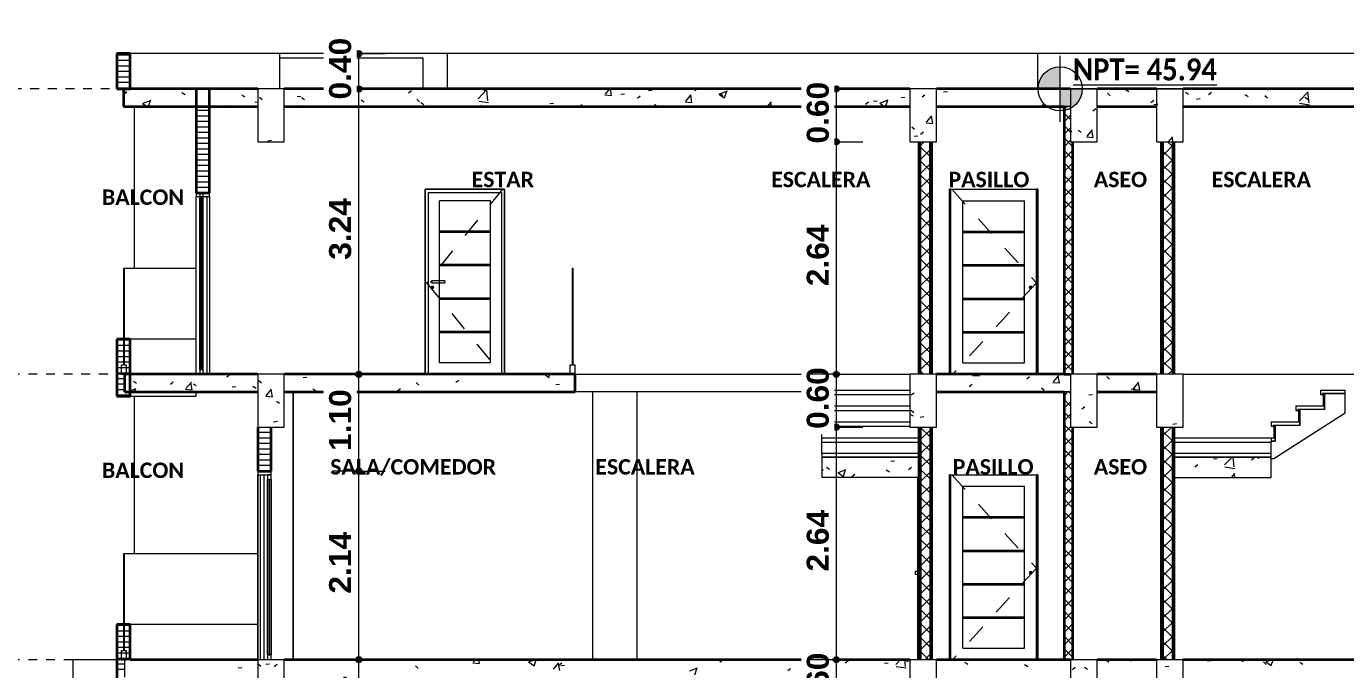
# Model space of a CAD drawing. Header units: metres. Extents: x -144 to 1000, y -717 to 29.
# Drawn here: x 273.86 to 288.83, y -617.02 to -609.72 of the extents above; entities that cross this region are included whole.
import ezdxf

# ---------------------------------------------------------------- set-up
doc = ezdxf.new("R2010")
doc.units = ezdxf.units.M
doc.linetypes.add('Punto 1 mm', pattern=[0.075, 0, -0.075])
doc.linetypes.add('Trazo', pattern=[0.45, 0.225, -0.225])
doc.layers.get('0').update_dxf_attribs({"color": 1})
for name, color, linetype, lineweight in [('A-ANNO-DIMS', 1, 'Continuous', 9), ('A-DETL-GENF', 1, 'Continuous', 9), ('A-DETL-THIN', 1, 'Continuous', 9), ('A-DOOR', 1, 'Continuous', 9), ('A-DOOR-FRAM', 1, 'Continuous', 9), ('A-DOOR-GLAZ', 1, 'Continuous', 9), ('A-DOOR-HDLN', 1, 'Trazo', 20), ('A-FLOR', 2, 'Continuous', 9), ('A-FLOR-HRAL', 1, 'Continuous', 9), ('A-FLOR-LEVL', 51, 'Continuous', 9), ('A-FLOR-MCUT', 7, 'Continuous', 9), ('A-FLOR-PATT', 8, 'Continuous', 50), ('A-WALL', 4, 'Continuous', 9), ('G-ANNO-DIMS', 1, 'Continuous', 9), ('G-ANNO-TEXT', 2, 'Continuous', 9), ('S-COLS', 7, 'Continuous', 9), ('S-STRS', 1, 'Continuous', 9)]:
    doc.layers.add(name, color=color, linetype=linetype, lineweight=lineweight)
doc.layers.add('A-WALL-PATT', color=7, linetype='Continuous', lineweight=35, true_color=0x9c9c9c)
doc.styles.add('Arial Black_B', font='ariblk.ttf', dxfattribs={"width": 0.9, "height": 0.1875})
doc.styles.add('Calibri_B', font='calibrib.ttf', dxfattribs={"height": 0.165})
doc.styles.add('Calibri_B_1', font='calibrib.ttf', dxfattribs={"height": 0.135})
pattern_1 = [(45, (282.0061, -648.2254), (-0.561266, 0.561266), []), (45, (282.2045, -648.2254), (0, 1.122532), []), (45, (281.8077, -648.2254), (0, 1.122532), [])]
pattern_2 = [(50, (282.0061, -648.2254), (0.91092, -0.079692), [0.09525, -1.048]), (355, (282.0061, -648.2254), (-0.176212, 0.955283), [0.0762, -0.8382]), (100.451, (282.082, -648.2324), (0.734713, 0.875579), [0.08095, -0.89045]), (46.184, (282.0061, -647.9714), (1.355723, -0.210524), [0.14288, -1.572]), (96.636, (282.119, -647.9894), (1.18695, 1.237456), [0.12143, -1.336]), (351.184, (282.0061, -647.9714), (1.18696, 1.236695), [0.1143, -1.257]), (21, (282.1331, -648.0344), (0.758073, -0.511323), [0.09525, -1.048]), (326, (282.1331, -648.0344), (0.309012, 0.92094), [0.0762, -0.8382]), (71.451, (282.1963, -648.0774), (1.067084, 0.409602), [0.08095, -0.89045]), (37.5, (282.0061, -648.22538), (0.0154416, 0.4227754), [0.04191, -0.78613, 0.04191, -0.80899, -0.84137]), (37.5, (282.0061, -648.22538), (0.0154416, 0.4227754), [-1.679, 0.04191, -0.79946]), (7.5, (282.0061, -648.2254), (0.334097, 0.500904), [0.04191, -0.44323, 0.04191, -0.76708, -0.32068]), (7.5, (282.0061, -648.2254), (0.334097, 0.500904), [-1.294, 0.04191, -0.27877]), (327.5, (281.7229, -648.22538), (0.677955, -0.0286403), [0.04191, -0.27559, 0.04191, -0.94869, -1.314]), (327.5, (281.7229, -648.22538), (0.677955, -0.0286403), [-1.308, 0.04191, -1.273]), (317.5, (281.5959, -648.2254), (0.740648, 0.127137), [0.04191, -0.37084, 0.04191, -0.61595, -0.93345]), (317.5, (281.5959, -648.2254), (0.740648, 0.127137), [-1.071, 0.04191, -0.89154])]

# ---------------------------------------------------------------- blocks, each defined once
blk = doc.blocks.new('ololo')
at = {"layer": 'A-ANNO-DIMS', "lineweight": 25}
h = blk.add_hatch(color=256, dxfattribs=at)
edge = h.paths.add_edge_path()
edge.add_arc((277.629, -610.025), 0.0312, 0, 360)
h = blk.add_hatch(color=256, dxfattribs=at)
edge = h.paths.add_edge_path()
edge.add_arc((277.629, -610.425), 0.0312, 0, 360)
h = blk.add_hatch(color=256, dxfattribs=at)
edge = h.paths.add_edge_path()
edge.add_arc((277.629, -610.425), 0.0312, 0, 360)
at = {"layer": 'A-ANNO-DIMS', "lineweight": 25, "true_color": 0x008000}
h = blk.add_hatch(color=96, dxfattribs=at)
edge = h.paths.add_edge_path()
edge.add_arc((283.049, -610.425), 0.0312, 0, 360)
h = blk.add_hatch(color=96, dxfattribs=at)
edge = h.paths.add_edge_path()
edge.add_arc((283.049, -611.025), 0.0312, 0, 360)
h = blk.add_hatch(color=96, dxfattribs=at)
edge = h.paths.add_edge_path()
edge.add_arc((283.049, -611.025), 0.0312, 0, 360)
at = {"layer": 'A-ANNO-DIMS', "lineweight": 25}
h = blk.add_hatch(color=256, dxfattribs=at)
edge = h.paths.add_edge_path()
edge.add_arc((277.629, -613.665), 0.0312, 0, 360)
at = {"layer": 'A-ANNO-DIMS', "lineweight": 25, "true_color": 0x008000}
h = blk.add_hatch(color=96, dxfattribs=at)
edge = h.paths.add_edge_path()
edge.add_arc((283.049, -613.665), 0.0312, 0, 360)
h = blk.add_hatch(color=96, dxfattribs=at)
edge = h.paths.add_edge_path()
edge.add_arc((283.049, -614.265), 0.0312, 0, 360)
h = blk.add_hatch(color=96, dxfattribs=at)
edge = h.paths.add_edge_path()
edge.add_arc((283.049, -614.265), 0.0312, 0, 360)
at = {"layer": 'A-ANNO-DIMS', "lineweight": 25}
h = blk.add_hatch(color=256, dxfattribs=at)
edge = h.paths.add_edge_path()
edge.add_arc((277.629, -614.765), 0.0312, 0, 360)
h = blk.add_hatch(color=256, dxfattribs=at)
edge = h.paths.add_edge_path()
edge.add_arc((277.629, -614.765), 0.0312, 0, 360)
h = blk.add_hatch(color=256, dxfattribs=at)
edge = h.paths.add_edge_path()
edge.add_arc((277.629, -616.905), 0.0312, 0, 360)
at = {"layer": 'A-ANNO-DIMS', "lineweight": 25, "true_color": 0x008000}
h = blk.add_hatch(color=96, dxfattribs=at)
edge = h.paths.add_edge_path()
edge.add_arc((283.049, -616.905), 0.0312, 0, 360)
at = {"layer": 'A-FLOR-HRAL', "true_color": 0x808080}
h = blk.add_hatch(dxfattribs=at)
h.set_pattern_fill('FP_107', color=8, style=0, pattern_type=2)
h.set_pattern_definition(pattern_1)
h.paths.add_polyline_path([(274.961, -613.265), (274.97, -613.265), (274.97, -612.465), (274.958, -612.465), (274.958, -613.265)])
h = blk.add_hatch(dxfattribs=at)
h.set_pattern_fill('FP_107', color=8, style=0, pattern_type=2)
h.set_pattern_definition(pattern_1)
h.paths.add_polyline_path([(280.025, -613.665), (280.085, -613.665), (280.085, -613.563), (280.061, -613.563), (280.061, -612.465), (280.049, -612.465), (280.049, -613.563), (280.025, -613.563)])
h = blk.add_hatch(dxfattribs=at)
h.set_pattern_fill('FP_107', color=8, style=0, pattern_type=2)
h.set_pattern_definition(pattern_1)
h.paths.add_polyline_path([(274.97, -616.505), (274.97, -615.705), (274.958, -615.705), (274.958, -616.505), (274.961, -616.505)])
at = {"layer": 'A-WALL-PATT', "true_color": 0x747474}
for points in [[(284.009, -613.665), (284.009, -611.025), (283.984, -611.025), (283.984, -613.665)], [(286.859, -613.665), (286.884, -613.665), (286.884, -611.025), (286.859, -611.025), (286.859, -613.616)], [(284.109, -616.905), (284.134, -616.905), (284.134, -614.265), (284.109, -614.265), (284.109, -616.887)], [(286.884, -616.905), (286.884, -614.265), (286.859, -614.265), (286.859, -616.905)]]:
    blk.add_hatch(color=8, dxfattribs=at).paths.add_polyline_path(points)
at = {"layer": 'A-WALL-PATT', "lineweight": 5, "true_color": 0x747474}
for points in [[(284.134, -613.665), (284.134, -611.025), (284.109, -611.025), (284.109, -613.665)], [(286.759, -613.665), (286.759, -611.025), (286.734, -611.025), (286.734, -613.665)], [(283.984, -616.905), (284.009, -616.905), (284.009, -614.265), (283.984, -614.265), (283.984, -616.721)], [(286.734, -616.905), (286.759, -616.905), (286.759, -614.265), (286.734, -614.265), (286.734, -616.702)]]:
    blk.add_hatch(color=8, dxfattribs=at).paths.add_polyline_path(points)
at = {"layer": 'G-ANNO-DIMS'}
h = blk.add_hatch(color=256, dxfattribs=at)
edge = h.paths.add_edge_path()
edge.add_line((285.589, -610.425), (285.339, -610.425))
edge.add_arc((285.589, -610.425), 0.25, 90, 180, ccw=False)
edge.add_line((285.589, -610.175), (285.589, -610.425))
h = blk.add_hatch(color=256, dxfattribs=at)
edge = h.paths.add_edge_path()
edge.add_line((285.589, -610.425), (285.839, -610.425))
edge.add_arc((285.589, -610.425), 0.25, 270, 360, ccw=False)
edge.add_line((285.589, -610.675), (285.589, -610.425))
at = {"layer": 'S-STRS', "true_color": 0x828282}
h = blk.add_hatch(dxfattribs=at)
h.set_pattern_fill('FP_103', color=8, style=0, pattern_type=2)
h.set_pattern_definition(pattern_2)
h.paths.add_polyline_path([(283.767, -614.833), (283.984, -614.833), (283.984, -614.605), (282.884, -614.605), (282.884, -614.833), (283.613, -614.833)])
h = blk.add_hatch(dxfattribs=at)
h.set_pattern_fill('FP_103', color=8, style=0, pattern_type=2)
h.set_pattern_definition(pattern_2)
h.paths.add_polyline_path([(287.084, -614.835), (287.984, -614.835), (287.984, -614.605), (286.884, -614.605), (286.884, -614.835), (287.084, -614.835)])
at = {"layer": 'A-ANNO-DIMS'}
for p, q in [((277.629, -610.025), (277.329, -610.025)), ((277.629, -610.425), (277.629, -610.025)), ((277.629, -610.025), (277.929, -610.025)), ((277.629, -610.425), (277.329, -610.425)), ((277.629, -610.425), (277.329, -610.425)), ((277.629, -610.425), (277.929, -610.425)), ((277.629, -610.425), (277.929, -610.425)), ((277.629, -613.665), (277.329, -613.665)), ((277.629, -614.765), (277.629, -613.665)), ((277.629, -613.665), (277.929, -613.665)), ((277.629, -614.765), (277.329, -614.765)), ((277.629, -614.765), (277.329, -614.765)), ((277.629, -614.765), (277.929, -614.765)), ((277.629, -614.765), (277.929, -614.765)), ((277.629, -616.905), (277.329, -616.905)), ((277.629, -618.045), (277.629, -616.905)), ((277.629, -616.905), (277.929, -616.905))]:
    blk.add_line(p, q, dxfattribs=at)
at = {"layer": 'A-ANNO-DIMS', "color": 96, "true_color": 0x008000}
for p, q in [((283.049, -610.425), (282.749, -610.425)), ((283.049, -611.025), (283.049, -610.425)), ((283.049, -610.425), (283.349, -610.425)), ((283.049, -611.025), (282.749, -611.025)), ((283.049, -611.025), (282.749, -611.025)), ((283.049, -611.025), (283.349, -611.025)), ((283.049, -611.025), (283.349, -611.025)), ((283.049, -613.665), (282.749, -613.665)), ((283.049, -614.265), (283.049, -613.665)), ((283.049, -613.665), (283.349, -613.665)), ((283.049, -614.265), (282.749, -614.265)), ((283.049, -614.265), (282.749, -614.265)), ((283.049, -614.265), (283.349, -614.265)), ((283.049, -614.265), (283.349, -614.265)), ((283.049, -616.905), (282.749, -616.905)), ((283.049, -617.505), (283.049, -616.905)), ((283.049, -616.905), (283.349, -616.905))]:
    blk.add_line(p, q, dxfattribs=at)
at = {"layer": 'A-ANNO-DIMS', "lineweight": 25}
for centre in [(277.629, -610.025), (277.629, -610.425), (277.629, -610.425), (277.629, -613.665), (277.629, -614.765), (277.629, -614.765), (277.629, -616.905)]:
    blk.add_circle(centre, 0.0312, dxfattribs=at)
at = {"layer": 'A-ANNO-DIMS', "color": 96, "lineweight": 25, "true_color": 0x008000}
for centre in [(283.049, -610.425), (283.049, -611.025), (283.049, -611.025), (283.049, -613.665), (283.049, -614.265), (283.049, -614.265), (283.049, -616.905)]:
    blk.add_circle(centre, 0.0312, dxfattribs=at)
at = {"layer": 'A-DETL-GENF'}
for p, q in [((276.484, -610.571), (276.491, -610.57)), ((276.501, -610.519), (276.532, -610.547)), ((284.022, -610.517), (284.055, -610.492)), ((285.96, -610.674), (285.993, -610.648)), ((286.684, -610.599), (286.696, -610.598)), ((283.904, -610.855), (283.935, -610.884)), ((284.067, -610.811), (284.143, -610.818)), ((284.073, -610.803), (284.134, -610.73)), ((284.143, -610.818), (284.128, -610.738)), ((276.596, -611.013), (276.638, -611.008)), ((283.933, -610.961), (283.975, -610.956)), ((284.006, -610.94), (284.04, -610.914)), ((285.708, -610.896), (285.721, -610.908)), ((285.792, -610.894), (285.827, -610.917)), ((285.889, -610.97), (285.965, -610.977)), ((285.895, -610.963), (285.956, -610.89)), ((285.965, -610.977), (285.95, -610.898)), ((286.82, -611.025), (286.867, -610.97)), ((286.87, -611.025), (286.861, -610.978)), ((276.494, -613.735), (276.525, -613.763)), ((276.579, -613.908), (276.64, -613.835)), ((276.649, -613.922), (276.635, -613.842)), ((276.573, -613.915), (276.649, -613.922)), ((276.695, -613.971), (276.731, -613.994)), ((276.776, -614.022), (276.784, -614.016)), ((283.898, -613.899), (283.932, -613.874)), ((285.916, -613.899), (285.958, -613.893)), ((283.885, -614.116), (283.92, -614.138)), ((283.897, -614.072), (283.927, -614.1)), ((283.999, -614.151), (284.041, -614.146)), ((285.708, -614.12), (285.713, -614.125)), ((285.836, -614.056), (285.869, -614.031)), ((276.663, -614.203), (276.705, -614.197)), ((285.919, -614.201), (285.954, -614.224)), ((286.867, -614.23), (286.908, -614.225)), ((276.486, -616.951), (276.517, -616.98)), ((276.575, -616.956), (276.617, -616.951)), ((276.668, -616.982), (276.701, -616.956)), ((285.728, -617.016), (285.761, -616.99)), ((285.864, -616.989), (285.899, -617.012)), ((286.78, -616.983), (286.821, -616.978))]:
    blk.add_line(p, q, dxfattribs=at)
at = {"layer": 'A-DETL-THIN'}
for p, q in [((276.784, -610.425), (276.484, -610.425)), ((276.484, -610.425), (276.484, -611.025)), ((276.784, -611.025), (276.784, -610.425)), ((284.184, -610.425), (283.884, -610.425)), ((283.884, -610.425), (283.884, -611.025)), ((284.184, -611.025), (284.184, -610.425)), ((286.01, -610.425), (285.708, -610.425)), ((285.708, -610.425), (285.708, -611.025)), ((286.01, -611.025), (286.01, -610.425)), ((286.984, -610.425), (286.684, -610.425)), ((286.684, -610.425), (286.684, -611.025)), ((286.984, -611.025), (286.984, -610.425)), ((276.484, -611.025), (276.784, -611.025)), ((283.884, -611.025), (284.184, -611.025)), ((285.708, -611.025), (286.01, -611.025)), ((286.684, -611.025), (286.984, -611.025)), ((276.784, -613.665), (276.484, -613.665)), ((276.484, -613.665), (276.484, -614.265)), ((276.784, -614.265), (276.784, -613.665)), ((284.184, -613.665), (283.884, -613.665)), ((283.884, -613.665), (283.884, -614.265)), ((284.184, -614.265), (284.184, -613.665)), ((286.01, -613.665), (285.708, -613.665)), ((285.708, -613.665), (285.708, -614.265)), ((286.01, -614.265), (286.01, -613.665)), ((286.984, -613.665), (286.684, -613.665)), ((286.684, -613.665), (286.684, -614.265)), ((286.984, -614.265), (286.984, -613.665)), ((276.484, -614.265), (276.784, -614.265)), ((283.884, -614.265), (284.184, -614.265)), ((285.708, -614.265), (286.01, -614.265)), ((286.684, -614.265), (286.984, -614.265)), ((276.784, -616.905), (276.484, -616.905)), ((276.484, -616.905), (276.484, -617.505)), ((276.784, -617.505), (276.784, -616.905)), ((284.184, -616.905), (283.884, -616.905)), ((283.884, -616.905), (283.884, -617.505)), ((284.184, -617.505), (284.184, -616.905)), ((285.708, -616.905), (285.708, -617.505)), ((286.01, -616.905), (285.708, -616.905)), ((285.708, -616.905), (285.708, -617.505)), ((286.01, -617.505), (286.01, -616.905)), ((286.984, -616.905), (286.684, -616.905)), ((286.684, -616.905), (286.684, -617.505)), ((286.984, -617.505), (286.984, -616.905))]:
    blk.add_line(p, q, dxfattribs=at)
at = {"layer": 'A-DOOR'}
for p, q in [((284.349, -611.565), (285.319, -611.565)), ((284.349, -613.665), (284.349, -611.565)), ((285.319, -613.665), (285.319, -611.565)), ((279.124, -611.695), (278.544, -611.695)), ((278.544, -613.535), (278.544, -611.695)), ((279.124, -613.535), (279.124, -611.695)), ((284.484, -611.695), (285.184, -611.695)), ((284.484, -613.535), (284.484, -611.695)), ((285.184, -613.535), (285.184, -611.695)), ((279.124, -612.04), (278.544, -612.04)), ((279.124, -612.055), (278.544, -612.055)), ((284.484, -612.04), (285.184, -612.04)), ((284.484, -612.055), (285.184, -612.055)), ((279.124, -612.42), (278.544, -612.42)), ((279.124, -612.435), (278.544, -612.435)), ((284.484, -612.42), (285.184, -612.42)), ((284.484, -612.435), (285.184, -612.435)), ((278.462, -612.605), (278.466, -612.605)), ((278.466, -612.625), (278.462, -612.625)), ((278.604, -612.605), (278.464, -612.605)), ((278.464, -612.625), (278.604, -612.625)), ((279.124, -612.8), (278.544, -612.8)), ((279.124, -612.815), (278.544, -612.815)), ((284.484, -612.8), (285.184, -612.8)), ((284.484, -612.815), (285.184, -612.815)), ((279.124, -613.18), (278.544, -613.18)), ((279.124, -613.195), (278.544, -613.195)), ((284.484, -613.18), (285.184, -613.18)), ((284.484, -613.195), (285.184, -613.195)), ((279.124, -613.535), (278.544, -613.535)), ((284.484, -613.535), (285.184, -613.535)), ((283.974, -616.905), (283.974, -614.833)), ((284.349, -614.805), (285.319, -614.805)), ((284.349, -616.905), (284.349, -614.805)), ((285.319, -616.905), (285.319, -614.805)), ((284.484, -614.935), (285.184, -614.935)), ((284.484, -616.775), (284.484, -614.935)), ((285.184, -616.775), (285.184, -614.935)), ((284.484, -615.28), (285.184, -615.28)), ((284.484, -615.295), (285.184, -615.295)), ((284.484, -615.66), (285.184, -615.66)), ((284.484, -615.675), (285.184, -615.675)), ((283.974, -615.903), (283.943, -615.903)), ((283.943, -615.903), (283.943, -615.933)), ((283.943, -615.933), (283.974, -615.933)), ((284.484, -616.04), (285.184, -616.04)), ((284.484, -616.055), (285.184, -616.055)), ((284.484, -616.42), (285.184, -616.42)), ((284.484, -616.435), (285.184, -616.435)), ((284.484, -616.775), (285.184, -616.775))]:
    blk.add_line(p, q, dxfattribs=at)
at = {"layer": 'A-DOOR', "flags": 128}
for points in [[(278.604, -612.605), (278.604, -612.606), (278.604, -612.606), (278.604, -612.607), (278.604, -612.609), (278.604, -612.61), (278.604, -612.612), (278.604, -612.614), (278.604, -612.615)], [(278.604, -612.615), (278.604, -612.617), (278.604, -612.619), (278.604, -612.621), (278.604, -612.622), (278.604, -612.623), (278.604, -612.624), (278.604, -612.625), (278.604, -612.625)]]:
    blk.add_lwpolyline(points, dxfattribs=at)
at = {"layer": 'A-DOOR'}
for centre, radius, start, end in [((278.464, -612.678), 0.015, 90, 270), ((278.464, -612.678), 0.015, 270, 90), ((285.254, -612.678), 0.015, 90, 270), ((285.254, -612.678), 0.015, 270, 90), ((278.464, -612.678), 0.005, 90, 270), ((278.464, -612.678), 0.005, 270, 90), ((285.254, -612.678), 0.005, 90, 270), ((285.254, -612.678), 0.005, 270, 90), ((285.254, -615.918), 0.015, 90, 270), ((285.254, -615.918), 0.005, 90, 270), ((285.254, -615.918), 0.015, 270, 90), ((285.254, -615.918), 0.005, 270, 90)]:
    blk.add_arc(centre, radius, start, end, dxfattribs=at)
for points in [[(278.466, -612.605), (278.465, -612.605), (278.462, -612.605), (278.459, -612.606), (278.456, -612.606), (278.453, -612.607), (278.45, -612.609), (278.448, -612.61), (278.447, -612.612), (278.446, -612.614), (278.445, -612.615), (278.445, -612.615)], [(278.445, -612.615), (278.445, -612.616), (278.446, -612.617), (278.447, -612.619), (278.448, -612.621), (278.45, -612.622), (278.453, -612.623), (278.456, -612.624), (278.459, -612.625), (278.462, -612.625), (278.465, -612.625), (278.466, -612.625)]]:
    blk.add_open_spline(points, degree=3, dxfattribs=at)
at = {"layer": 'A-DOOR-FRAM', "lineweight": 15}
for p, q in [((275.784, -611.605), (275.784, -611.645)), ((275.934, -611.605), (275.784, -611.605)), ((275.824, -611.605), (275.824, -611.66)), ((275.864, -611.605), (275.824, -611.605)), ((275.864, -611.66), (275.864, -611.605)), ((275.934, -611.645), (275.934, -611.605)), ((275.784, -611.645), (275.934, -611.645)), ((275.824, -611.66), (275.864, -611.66)), ((275.824, -613.61), (275.824, -613.665)), ((275.864, -613.61), (275.824, -613.61)), ((275.824, -613.665), (275.864, -613.665)), ((275.864, -613.665), (275.864, -613.61)), ((276.634, -614.765), (276.484, -614.765)), ((276.484, -614.765), (276.484, -614.805)), ((276.634, -614.805), (276.634, -614.765)), ((276.484, -614.805), (276.634, -614.805)), ((276.634, -614.805), (276.594, -614.805)), ((276.594, -614.805), (276.594, -614.86)), ((276.594, -614.86), (276.634, -614.86)), ((276.634, -614.86), (276.634, -614.805)), ((276.634, -616.85), (276.594, -616.85)), ((276.594, -616.85), (276.594, -616.905)), ((276.634, -616.905), (276.634, -616.85))]:
    blk.add_line(p, q, dxfattribs=at)
at = {"layer": 'A-DOOR-FRAM'}
for p, q in [((279.284, -611.565), (278.384, -611.565)), ((278.384, -611.565), (278.384, -613.665)), ((278.419, -613.665), (278.419, -611.6)), ((278.419, -611.6), (279.249, -611.6)), ((279.249, -611.6), (279.249, -613.665)), ((279.284, -613.665), (279.284, -611.565)), ((284.334, -611.565), (284.334, -613.665)), ((284.349, -611.565), (284.334, -611.565)), ((285.334, -611.565), (285.319, -611.565)), ((285.334, -613.665), (285.334, -611.565)), ((275.784, -613.665), (275.784, -611.645)), ((275.824, -613.61), (275.824, -611.66)), ((275.864, -613.61), (275.864, -611.66)), ((275.904, -611.645), (275.904, -613.665)), ((275.934, -611.645), (275.934, -613.665)), ((276.484, -616.905), (276.484, -614.805)), ((276.514, -616.905), (276.514, -614.805)), ((276.554, -616.905), (276.554, -614.805)), ((276.594, -616.85), (276.594, -614.86)), ((276.634, -614.86), (276.634, -616.85)), ((284.334, -614.805), (284.334, -616.905)), ((284.349, -614.805), (284.334, -614.805)), ((285.334, -614.805), (285.319, -614.805)), ((285.334, -616.905), (285.334, -614.805))]:
    blk.add_line(p, q, dxfattribs=at)
at = {"layer": 'A-DOOR-GLAZ'}
for p, q in [((275.851, -611.66), (275.837, -611.66)), ((275.837, -611.66), (275.837, -613.61)), ((275.851, -613.61), (275.851, -611.66)), ((275.837, -613.61), (275.851, -613.61)), ((276.621, -614.86), (276.607, -614.86)), ((276.607, -614.86), (276.607, -616.85)), ((276.621, -616.85), (276.621, -614.86)), ((276.607, -616.85), (276.621, -616.85))]:
    blk.add_line(p, q, dxfattribs=at)
at = {"layer": 'A-DOOR-HDLN'}
for p, q in [((279.259, -611.565), (278.399, -612.627)), ((284.359, -611.565), (285.319, -612.627)), ((278.399, -612.627), (279.249, -613.665)), ((285.319, -612.627), (284.369, -613.665)), ((284.359, -614.805), (285.319, -615.867)), ((285.319, -615.867), (284.369, -616.905))]:
    blk.add_line(p, q, dxfattribs=at)
at = {"layer": 'A-FLOR', "lineweight": 35}
for p, q in [((274.959, -610.425), (274.959, -610.625)), ((276.484, -610.425), (275.034, -610.425)), ((283.884, -610.425), (276.784, -610.425)), ((285.708, -610.425), (284.184, -610.425)), ((286.684, -610.425), (286.01, -610.425)), ((293.331, -610.425), (286.984, -610.425)), ((274.959, -610.625), (276.484, -610.625)), ((276.784, -610.625), (283.884, -610.625)), ((284.184, -610.625), (285.634, -610.625)), ((286.01, -610.625), (286.684, -610.625)), ((286.984, -610.625), (293.331, -610.625)), ((276.484, -613.665), (274.97, -613.665)), ((274.97, -613.665), (274.97, -613.865)), ((280.085, -613.665), (276.784, -613.665)), ((280.085, -613.865), (280.085, -613.665)), ((285.634, -613.665), (284.184, -613.665)), ((286.684, -613.665), (286.01, -613.665)), ((274.97, -613.865), (276.484, -613.865)), ((276.784, -613.865), (280.085, -613.865)), ((284.184, -613.865), (285.634, -613.865)), ((286.01, -613.865), (286.684, -613.865)), ((276.484, -616.905), (275.034, -616.905)), ((283.884, -616.905), (276.784, -616.905)), ((285.708, -616.905), (284.184, -616.905)), ((286.684, -616.905), (286.01, -616.905)), ((293.314, -616.905), (286.984, -616.905))]:
    blk.add_line(p, q, dxfattribs=at)
at = {"layer": 'A-FLOR'}
blk.add_line((282.884, -613.865), (280.085, -613.865), dxfattribs=at)
at = {"layer": 'A-FLOR-HRAL'}
for p, q in [((274.97, -612.465), (274.958, -612.465)), ((274.958, -612.465), (274.958, -613.563)), ((274.97, -613.563), (274.97, -612.465)), ((275.784, -612.465), (274.97, -612.465)), ((280.061, -612.465), (280.049, -612.465)), ((280.049, -612.465), (280.049, -613.563)), ((280.061, -613.563), (280.061, -612.465)), ((274.958, -613.563), (274.934, -613.563)), ((274.934, -613.563), (274.934, -613.665)), ((274.994, -613.563), (274.97, -613.563)), ((274.994, -613.665), (274.994, -613.563)), ((280.049, -613.563), (280.025, -613.563)), ((280.025, -613.563), (280.025, -613.665)), ((280.085, -613.563), (280.061, -613.563)), ((280.085, -613.665), (280.085, -613.563)), ((274.934, -613.665), (274.994, -613.665)), ((280.025, -613.665), (280.085, -613.665)), ((274.97, -615.705), (274.958, -615.705)), ((274.958, -615.705), (274.958, -616.803)), ((274.97, -616.803), (274.97, -615.705)), ((276.484, -615.705), (274.97, -615.705)), ((274.958, -616.803), (274.934, -616.803)), ((274.934, -616.803), (274.934, -616.905)), ((274.994, -616.803), (274.97, -616.803)), ((274.994, -616.905), (274.994, -616.803)), ((274.934, -616.905), (274.994, -616.905))]:
    blk.add_line(p, q, dxfattribs=at)
at = {"layer": 'A-FLOR-LEVL', "color": 251, "linetype": 'Punto 1 mm', "true_color": 0x6c6c6c}
for p, q in [((282.401, -610.425), (267.138, -610.425)), ((276.98, -613.665), (267.138, -613.665)), ((276.98, -616.905), (267.138, -616.905))]:
    blk.add_line(p, q, dxfattribs=at)
at = {"layer": 'A-FLOR-MCUT'}
for p, q in [((275.034, -616.905), (274.97, -616.905)), ((274.97, -616.905), (274.97, -617.105))]:
    blk.add_line(p, q, dxfattribs=at)
at = {"layer": 'A-FLOR-PATT', "color": 8, "lineweight": 5, "true_color": 0x828282}
for p, q in [((274.959, -610.445), (274.98, -610.458)), ((274.962, -610.483), (274.995, -610.458)), ((275.182, -610.587), (275.271, -610.553)), ((275.241, -610.625), (275.264, -610.555)), ((275.622, -610.465), (275.658, -610.487)), ((276.3, -610.493), (276.336, -610.516)), ((276.449, -610.576), (276.484, -610.571)), ((276.93, -610.512), (276.972, -610.507)), ((276.978, -610.522), (277.013, -610.544)), ((277.552, -610.551), (277.585, -610.525)), ((277.656, -610.551), (277.691, -610.573)), ((278.193, -610.469), (278.227, -610.444)), ((278.287, -610.543), (278.318, -610.571)), ((278.983, -610.536), (279.081, -610.433)), ((278.99, -610.563), (279.103, -610.581)), ((279.038, -610.425), (279.058, -610.444)), ((279.095, -610.56), (279.081, -610.44)), ((279.955, -610.425), (279.956, -610.426)), ((279.956, -610.426), (279.956, -610.425)), ((280.423, -610.492), (280.499, -610.499)), ((280.43, -610.485), (280.479, -610.425)), ((280.499, -610.499), (280.486, -610.425)), ((280.603, -610.486), (280.644, -610.48)), ((280.791, -610.531), (280.824, -610.505)), ((280.918, -610.444), (280.96, -610.439)), ((281.334, -610.572), (281.41, -610.579)), ((281.34, -610.564), (281.402, -610.491)), ((281.41, -610.579), (281.396, -610.499)), ((281.443, -610.442), (281.464, -610.425)), ((281.717, -610.485), (281.781, -610.527)), ((281.725, -610.482), (281.814, -610.448)), ((281.728, -610.473), (281.759, -610.501)), ((281.781, -610.528), (281.807, -610.451)), ((282.267, -610.625), (282.313, -610.571)), ((283.38, -610.598), (283.414, -610.573)), ((283.47, -610.565), (283.512, -610.56)), ((283.551, -610.584), (283.639, -610.549)), ((283.607, -610.625), (283.632, -610.553)), ((283.786, -610.524), (283.828, -610.518)), ((284.267, -610.46), (284.309, -610.455)), ((285.689, -610.425), (285.689, -610.426)), ((286.126, -610.474), (286.157, -610.502)), ((286.332, -610.432), (286.367, -610.454)), ((286.619, -610.579), (286.653, -610.553)), ((287.01, -610.461), (287.045, -610.483)), ((287.135, -610.54), (287.177, -610.534)), ((287.271, -610.489), (287.305, -610.464)), ((287.688, -610.489), (287.723, -610.512)), ((287.912, -610.499), (287.942, -610.527)), ((287.939, -610.434), (287.98, -610.428)), ((288.304, -610.562), (288.403, -610.459)), ((288.366, -610.518), (288.401, -610.54)), ((288.415, -610.584), (288.401, -610.463)), ((275.175, -610.589), (275.228, -610.625)), ((276.134, -610.617), (276.176, -610.612)), ((276.919, -610.625), (276.933, -610.615)), ((278.334, -610.579), (278.369, -610.602)), ((279.012, -610.608), (279.04, -610.625)), ((279.798, -610.592), (279.84, -610.586)), ((280.132, -610.625), (280.164, -610.601)), ((280.987, -610.6), (281.015, -610.625)), ((282.315, -610.625), (282.306, -610.579)), ((283.543, -610.587), (283.6, -610.625)), ((285.385, -610.601), (285.411, -610.624)), ((286.654, -610.603), (286.684, -610.599)), ((288.307, -610.587), (288.42, -610.605)), ((276.132, -613.695), (276.165, -613.669)), ((276.997, -613.702), (277.039, -613.697)), ((279.381, -613.667), (279.383, -613.665)), ((279.735, -613.665), (279.787, -613.7)), ((279.787, -613.7), (279.798, -613.665)), ((284.595, -613.677), (284.671, -613.684)), ((284.601, -613.67), (284.605, -613.665)), ((284.672, -613.684), (284.668, -613.665)), ((285.21, -613.715), (285.243, -613.689)), ((285.512, -613.75), (285.573, -613.677)), ((285.582, -613.764), (285.568, -613.684)), ((286.118, -613.69), (286.149, -613.719)), ((275.006, -613.863), (275.009, -613.865)), ((275.012, -613.861), (275.101, -613.827)), ((275.072, -613.743), (275.107, -613.766)), ((275.083, -613.865), (275.095, -613.83)), ((275.491, -613.776), (275.524, -613.751)), ((275.662, -613.835), (275.738, -613.842)), ((275.668, -613.828), (275.729, -613.755)), ((275.739, -613.842), (275.724, -613.763)), ((275.75, -613.772), (275.785, -613.794)), ((275.753, -613.862), (275.757, -613.865)), ((276.193, -613.808), (276.234, -613.802)), ((276.428, -613.801), (276.463, -613.823)), ((277.106, -613.829), (277.141, -613.852)), ((277.783, -613.858), (277.795, -613.865)), ((278.07, -613.852), (278.103, -613.826)), ((278.279, -613.76), (278.31, -613.788)), ((278.729, -613.756), (278.763, -613.731)), ((279.865, -613.781), (279.906, -613.776)), ((284.558, -613.804), (284.591, -613.779)), ((285.378, -613.818), (285.409, -613.846)), ((285.506, -613.757), (285.582, -613.763)), ((286.397, -613.835), (286.439, -613.83)), ((286.417, -613.836), (286.493, -613.843)), ((286.423, -613.829), (286.484, -613.756)), ((286.493, -613.843), (286.479, -613.764)), ((276.259, -616.998), (276.301, -616.992)), ((278.272, -616.976), (278.303, -617.004)), ((278.924, -616.94), (279, -616.947)), ((278.929, -616.934), (278.953, -616.905)), ((279, -616.947), (278.992, -616.905)), ((279.554, -616.931), (279.618, -616.974)), ((279.56, -616.929), (279.622, -616.905)), ((279.618, -616.974), (279.641, -616.905)), ((279.84, -617.014), (279.901, -616.941)), ((279.911, -617.027), (279.896, -616.947)), ((279.899, -616.968), (279.933, -616.942)), ((279.924, -616.972), (279.965, -616.967)), ((281.386, -617.031), (281.475, -616.997)), ((281.443, -617.076), (281.469, -616.999)), ((281.714, -616.907), (281.745, -616.935)), ((282.497, -617.029), (282.53, -617.004)), ((283.149, -616.94), (283.182, -616.914)), ((283.596, -616.946), (283.637, -616.94)), ((283.723, -616.959), (283.775, -616.905)), ((283.727, -616.981), (283.84, -616.999)), ((283.835, -616.982), (283.826, -616.905)), ((283.833, -616.905), (283.865, -616.926)), ((284.508, -616.932), (284.543, -616.955)), ((285.186, -616.961), (285.221, -616.983)), ((286.111, -616.907), (286.142, -616.935)), ((286.388, -616.92), (286.407, -616.905)), ((287.261, -616.92), (287.302, -616.915)), ((287.631, -616.905), (287.665, -616.927)), ((287.897, -616.931), (287.927, -616.96)), ((287.922, -616.929), (287.985, -616.971)), ((287.929, -616.926), (287.983, -616.905)), ((287.985, -616.972), (288.008, -616.905)), ((288.308, -616.933), (288.343, -616.956))]:
    blk.add_line(p, q, dxfattribs=at)
at = {"layer": 'A-WALL', "lineweight": 35}
for p, q in [((275.034, -610.025), (274.884, -610.025)), ((274.884, -610.025), (274.884, -610.425)), ((275.034, -610.425), (275.034, -610.025)), ((274.884, -610.425), (275.034, -610.425)), ((275.784, -610.425), (275.784, -611.605)), ((275.934, -611.605), (275.934, -610.425)), ((285.634, -610.625), (285.634, -613.665)), ((283.984, -611.025), (283.984, -613.665)), ((284.134, -613.665), (284.134, -611.025)), ((285.734, -613.665), (285.734, -611.025)), ((286.734, -611.025), (286.734, -613.665)), ((286.884, -613.665), (286.884, -611.025)), ((275.784, -611.605), (275.934, -611.605)), ((275.034, -613.265), (274.884, -613.265)), ((274.884, -613.265), (274.884, -613.915)), ((275.034, -613.915), (275.034, -613.265)), ((285.634, -613.665), (285.708, -613.665)), ((285.634, -613.865), (285.634, -616.905)), ((274.884, -613.915), (275.034, -613.915)), ((276.484, -614.265), (276.484, -614.765)), ((276.634, -614.765), (276.634, -614.265)), ((283.984, -614.265), (283.984, -616.905)), ((284.134, -616.905), (284.134, -614.265)), ((285.734, -616.905), (285.734, -614.265)), ((286.734, -614.265), (286.734, -616.905)), ((286.884, -616.905), (286.884, -614.265)), ((276.484, -614.765), (276.634, -614.765)), ((275.034, -616.505), (274.884, -616.505)), ((274.884, -616.505), (274.884, -617.155)), ((275.034, -616.905), (275.034, -616.505))]:
    blk.add_line(p, q, dxfattribs=at)
at = {"layer": 'A-WALL'}
for p, q in [((295.785, -610.025), (275.034, -610.025)), ((276.733, -610.425), (276.733, -610.025)), ((278.359, -610.075), (276.733, -610.075)), ((278.359, -610.425), (278.359, -610.075)), ((278.634, -610.025), (278.634, -610.425)), ((285.334, -610.425), (285.334, -610.025)), ((275.084, -612.465), (275.084, -610.625)), ((285.708, -610.625), (285.634, -610.625)), ((284.009, -613.665), (284.009, -611.025)), ((284.109, -613.665), (284.109, -611.025)), ((286.759, -611.025), (286.759, -613.665)), ((286.859, -611.025), (286.859, -613.665)), ((278.384, -613.665), (278.384, -611.565)), ((278.384, -611.565), (279.284, -611.565)), ((279.284, -611.565), (279.284, -613.665)), ((284.334, -613.665), (284.334, -611.565)), ((284.334, -611.565), (284.349, -611.565)), ((285.319, -611.565), (285.334, -611.565)), ((285.334, -611.565), (285.334, -613.665)), ((275.784, -613.265), (275.034, -613.265)), ((280.085, -613.665), (283.884, -613.665)), ((286.984, -613.665), (290.783, -613.665)), ((275.784, -613.915), (275.784, -613.865)), ((276.884, -613.865), (276.884, -616.905)), ((280.284, -616.905), (280.284, -613.865)), ((280.784, -613.865), (280.784, -616.905)), ((285.708, -613.865), (285.634, -613.865)), ((275.034, -613.915), (275.784, -613.915)), ((275.084, -615.705), (275.084, -613.915)), ((284.009, -614.265), (284.009, -616.905)), ((284.109, -614.265), (284.109, -616.905)), ((286.759, -614.265), (286.759, -616.905)), ((286.859, -614.265), (286.859, -616.905)), ((284.334, -616.905), (284.334, -614.805)), ((284.334, -614.805), (284.349, -614.805)), ((285.319, -614.805), (285.334, -614.805)), ((285.334, -614.805), (285.334, -616.905)), ((276.484, -616.505), (275.034, -616.505)), ((276.484, -616.905), (276.484, -616.505)), ((274.884, -616.905), (274.384, -616.905)), ((274.384, -616.905), (274.384, -617.205))]:
    blk.add_line(p, q, dxfattribs=at)
at = {"layer": 'A-WALL-PATT', "color": 8, "lineweight": 5, "true_color": 0x727272}
for p, q in [((274.884, -610.038), (275.034, -610.038)), ((274.884, -610.1), (275.034, -610.1)), ((274.884, -610.163), (275.034, -610.163)), ((274.884, -610.225), (275.034, -610.225)), ((274.884, -610.288), (275.034, -610.288)), ((274.884, -610.35), (275.034, -610.35)), ((274.884, -610.413), (275.034, -610.413)), ((275.934, -610.67), (275.784, -610.67)), ((275.934, -610.733), (275.784, -610.733)), ((275.934, -610.795), (275.784, -610.795)), ((275.934, -610.858), (275.784, -610.858)), ((275.934, -610.92), (275.784, -610.92)), ((275.934, -610.983), (275.784, -610.983)), ((275.934, -611.045), (275.784, -611.045)), ((275.934, -611.108), (275.784, -611.108)), ((275.934, -611.17), (275.784, -611.17)), ((275.934, -611.233), (275.784, -611.233)), ((275.934, -611.295), (275.784, -611.295)), ((275.934, -611.358), (275.784, -611.358)), ((275.934, -611.42), (275.784, -611.42)), ((275.934, -611.483), (275.784, -611.483)), ((275.934, -611.545), (275.784, -611.545)), ((275.034, -613.278), (274.884, -613.278)), ((275.034, -613.34), (274.884, -613.34)), ((275.034, -613.403), (274.884, -613.403)), ((275.034, -613.465), (274.884, -613.465)), ((275.034, -613.528), (274.884, -613.528)), ((275.034, -613.59), (274.884, -613.59)), ((275.034, -613.653), (274.884, -613.653)), ((274.97, -613.715), (274.884, -613.715)), ((274.97, -613.778), (274.884, -613.778)), ((274.97, -613.84), (274.884, -613.84)), ((275.034, -613.903), (274.884, -613.903)), ((276.484, -614.323), (276.634, -614.323)), ((276.484, -614.385), (276.634, -614.385)), ((276.484, -614.448), (276.634, -614.448)), ((276.484, -614.51), (276.634, -614.51)), ((276.484, -614.573), (276.634, -614.573)), ((276.484, -614.635), (276.634, -614.635)), ((276.484, -614.698), (276.634, -614.698)), ((276.484, -614.76), (276.634, -614.76)), ((275.034, -616.518), (274.884, -616.518)), ((275.034, -616.58), (274.884, -616.58)), ((275.034, -616.643), (274.884, -616.643)), ((275.034, -616.705), (274.884, -616.705)), ((275.034, -616.768), (274.884, -616.768)), ((275.034, -616.83), (274.884, -616.83)), ((275.034, -616.893), (274.884, -616.893)), ((274.97, -616.955), (274.884, -616.955)), ((274.97, -617.018), (274.884, -617.018))]:
    blk.add_line(p, q, dxfattribs=at)
at = {"layer": 'A-WALL-PATT', "color": 8, "lineweight": 5, "true_color": 0x747474}
for p, q in [((285.634, -610.656), (285.665, -610.625)), ((285.708, -610.773), (285.634, -610.7)), ((285.708, -610.632), (285.701, -610.625)), ((285.634, -610.798), (285.708, -610.724)), ((285.708, -610.915), (285.634, -610.841)), ((285.634, -610.939), (285.708, -610.866)), ((285.734, -611.082), (285.634, -610.982)), ((285.634, -611.081), (285.708, -611.007)), ((285.634, -611.222), (285.734, -611.122)), ((285.734, -611.224), (285.634, -611.124)), ((285.634, -611.364), (285.734, -611.264)), ((285.734, -611.365), (285.634, -611.265)), ((285.634, -611.505), (285.734, -611.405)), ((285.734, -611.507), (285.634, -611.407)), ((285.634, -611.646), (285.734, -611.546)), ((285.734, -611.648), (285.634, -611.548)), ((285.634, -611.788), (285.734, -611.688)), ((285.734, -611.789), (285.634, -611.689)), ((285.634, -611.929), (285.734, -611.829)), ((285.734, -611.931), (285.634, -611.831)), ((285.634, -612.071), (285.734, -611.971)), ((285.734, -612.072), (285.634, -611.972)), ((285.634, -612.212), (285.734, -612.112)), ((285.734, -612.214), (285.634, -612.114)), ((285.634, -612.354), (285.734, -612.254)), ((285.734, -612.355), (285.634, -612.255)), ((285.634, -612.495), (285.734, -612.395)), ((285.734, -612.497), (285.634, -612.397)), ((285.634, -612.636), (285.734, -612.536)), ((285.734, -612.638), (285.634, -612.538)), ((285.634, -612.778), (285.734, -612.678)), ((285.734, -612.779), (285.634, -612.679)), ((285.634, -612.919), (285.734, -612.819)), ((285.734, -612.921), (285.634, -612.821)), ((285.634, -613.061), (285.734, -612.961)), ((285.734, -613.062), (285.634, -612.962)), ((285.634, -613.202), (285.734, -613.102)), ((285.734, -613.204), (285.634, -613.104)), ((285.634, -613.343), (285.734, -613.243)), ((285.734, -613.345), (285.634, -613.245)), ((285.634, -613.485), (285.734, -613.385)), ((285.734, -613.487), (285.634, -613.387)), ((285.634, -613.626), (285.734, -613.526)), ((285.734, -613.628), (285.634, -613.528)), ((285.634, -613.909), (285.678, -613.865)), ((285.708, -613.885), (285.688, -613.865)), ((285.708, -614.026), (285.634, -613.952)), ((285.634, -614.051), (285.708, -613.977)), ((285.708, -614.167), (285.634, -614.094)), ((285.634, -614.192), (285.708, -614.118)), ((285.734, -614.335), (285.634, -614.235)), ((285.634, -614.333), (285.708, -614.26)), ((285.634, -614.475), (285.734, -614.375)), ((285.734, -614.476), (285.634, -614.376)), ((285.634, -614.616), (285.734, -614.516)), ((285.734, -614.618), (285.634, -614.518)), ((285.634, -614.758), (285.734, -614.658)), ((285.734, -614.759), (285.634, -614.659)), ((285.634, -614.899), (285.734, -614.799)), ((285.734, -614.901), (285.634, -614.801)), ((285.634, -615.041), (285.734, -614.941)), ((285.734, -615.042), (285.634, -614.942)), ((285.634, -615.182), (285.734, -615.082)), ((285.734, -615.184), (285.634, -615.084)), ((285.634, -615.323), (285.734, -615.223)), ((285.734, -615.325), (285.634, -615.225)), ((285.634, -615.465), (285.734, -615.365)), ((285.734, -615.466), (285.634, -615.366)), ((285.634, -615.606), (285.734, -615.506)), ((285.734, -615.608), (285.634, -615.508)), ((285.634, -615.748), (285.734, -615.648)), ((285.734, -615.749), (285.634, -615.649)), ((285.634, -615.889), (285.734, -615.789)), ((285.734, -615.891), (285.634, -615.791)), ((285.634, -616.03), (285.734, -615.93)), ((285.734, -616.032), (285.634, -615.932)), ((285.634, -616.172), (285.734, -616.072)), ((285.734, -616.174), (285.634, -616.074)), ((285.634, -616.313), (285.734, -616.213)), ((285.734, -616.315), (285.634, -616.215)), ((285.634, -616.455), (285.734, -616.355)), ((285.734, -616.456), (285.634, -616.356)), ((285.634, -616.596), (285.734, -616.496)), ((285.734, -616.598), (285.634, -616.498)), ((285.634, -616.738), (285.734, -616.638)), ((285.734, -616.739), (285.634, -616.639)), ((285.634, -616.879), (285.734, -616.779)), ((285.734, -616.881), (285.634, -616.781))]:
    blk.add_line(p, q, dxfattribs=at)
at = {"layer": 'A-WALL-PATT', "color": 1, "lineweight": 5, "true_color": 0xff0000}
for p, q in [((284.009, -611.062), (284.045, -611.025)), ((284.109, -611.19), (284.009, -611.09)), ((284.009, -611.221), (284.109, -611.121)), ((284.109, -611.031), (284.104, -611.025)), ((286.759, -611.176), (286.859, -611.076)), ((286.859, -611.235), (286.759, -611.135)), ((286.859, -611.076), (286.808, -611.025)), ((284.109, -611.349), (284.009, -611.249)), ((284.009, -611.38), (284.109, -611.28)), ((286.759, -611.335), (286.859, -611.235)), ((286.859, -611.394), (286.759, -611.294)), ((284.109, -611.508), (284.009, -611.408)), ((284.009, -611.539), (284.109, -611.439)), ((286.759, -611.494), (286.859, -611.394)), ((286.859, -611.553), (286.759, -611.453)), ((284.109, -611.667), (284.009, -611.567)), ((284.009, -611.698), (284.109, -611.598)), ((286.759, -611.653), (286.859, -611.553)), ((286.859, -611.712), (286.759, -611.612)), ((284.109, -611.826), (284.009, -611.726)), ((284.009, -611.857), (284.109, -611.757)), ((286.759, -611.812), (286.859, -611.712)), ((284.109, -611.985), (284.009, -611.885)), ((284.009, -612.016), (284.109, -611.916)), ((286.859, -611.872), (286.759, -611.772)), ((286.759, -611.971), (286.859, -611.871)), ((284.109, -612.144), (284.009, -612.044)), ((286.859, -612.031), (286.759, -611.931)), ((286.759, -612.13), (286.859, -612.03)), ((284.009, -612.175), (284.109, -612.075)), ((284.109, -612.303), (284.009, -612.203)), ((286.859, -612.19), (286.759, -612.09)), ((286.759, -612.289), (286.859, -612.189)), ((284.009, -612.335), (284.109, -612.235)), ((284.109, -612.463), (284.009, -612.363)), ((286.859, -612.349), (286.759, -612.249)), ((286.759, -612.448), (286.859, -612.348)), ((284.009, -612.494), (284.109, -612.394)), ((286.859, -612.508), (286.759, -612.408)), ((286.759, -612.607), (286.859, -612.507)), ((284.109, -612.622), (284.009, -612.522)), ((284.009, -612.653), (284.109, -612.553)), ((286.859, -612.667), (286.759, -612.567)), ((286.759, -612.766), (286.859, -612.666)), ((284.109, -612.781), (284.009, -612.681)), ((284.009, -612.812), (284.109, -612.712)), ((286.859, -612.826), (286.759, -612.726)), ((284.109, -612.94), (284.009, -612.84)), ((284.009, -612.971), (284.109, -612.871)), ((286.759, -612.926), (286.859, -612.826)), ((286.859, -612.985), (286.759, -612.885)), ((284.109, -613.099), (284.009, -612.999)), ((284.009, -613.13), (284.109, -613.03)), ((286.759, -613.085), (286.859, -612.985)), ((286.859, -613.144), (286.759, -613.044)), ((284.109, -613.258), (284.009, -613.158)), ((284.009, -613.289), (284.109, -613.189)), ((286.759, -613.244), (286.859, -613.144)), ((286.859, -613.303), (286.759, -613.203)), ((284.109, -613.417), (284.009, -613.317)), ((284.009, -613.448), (284.109, -613.348)), ((286.759, -613.403), (286.859, -613.303)), ((286.859, -613.462), (286.759, -613.362)), ((284.109, -613.576), (284.009, -613.476)), ((284.009, -613.607), (284.109, -613.507)), ((286.759, -613.562), (286.859, -613.462)), ((286.859, -613.622), (286.759, -613.522)), ((284.039, -613.665), (284.009, -613.635)), ((286.815, -613.665), (286.859, -613.621)), ((284.109, -614.372), (284.009, -614.272)), ((284.009, -614.403), (284.109, -614.303)), ((286.759, -614.357), (286.851, -614.265)), ((284.109, -614.531), (284.009, -614.431)), ((284.009, -614.562), (284.109, -614.462)), ((286.859, -614.417), (286.759, -614.317)), ((286.759, -614.517), (286.859, -614.417)), ((284.109, -614.69), (284.009, -614.59)), ((286.859, -614.576), (286.759, -614.476)), ((286.759, -614.676), (286.859, -614.576)), ((284.009, -614.721), (284.109, -614.621)), ((284.109, -614.849), (284.009, -614.749)), ((286.859, -614.735), (286.759, -614.635)), ((286.759, -614.835), (286.859, -614.735)), ((284.009, -614.88), (284.109, -614.78)), ((284.109, -615.008), (284.009, -614.908)), ((286.859, -614.894), (286.759, -614.794)), ((286.759, -614.994), (286.859, -614.894)), ((284.009, -615.039), (284.109, -614.939)), ((286.859, -615.053), (286.759, -614.953)), ((286.759, -615.153), (286.859, -615.053)), ((284.109, -615.167), (284.009, -615.067)), ((284.009, -615.198), (284.109, -615.098)), ((286.859, -615.213), (286.759, -615.113)), ((286.759, -615.312), (286.859, -615.212)), ((284.109, -615.326), (284.009, -615.226)), ((284.009, -615.357), (284.109, -615.257)), ((286.859, -615.372), (286.759, -615.272)), ((284.109, -615.485), (284.009, -615.385)), ((284.009, -615.516), (284.109, -615.416)), ((286.759, -615.471), (286.859, -615.371)), ((286.859, -615.531), (286.759, -615.431)), ((284.109, -615.645), (284.009, -615.545)), ((284.009, -615.676), (284.109, -615.576)), ((286.759, -615.63), (286.859, -615.53)), ((286.859, -615.69), (286.759, -615.59)), ((284.109, -615.804), (284.009, -615.704)), ((284.009, -615.835), (284.109, -615.735)), ((286.759, -615.789), (286.859, -615.689)), ((286.859, -615.849), (286.759, -615.749)), ((284.109, -615.963), (284.009, -615.863)), ((284.009, -615.994), (284.109, -615.894)), ((286.759, -615.948), (286.859, -615.848)), ((286.859, -616.008), (286.759, -615.908)), ((284.109, -616.122), (284.009, -616.022)), ((284.009, -616.153), (284.109, -616.053)), ((286.759, -616.108), (286.859, -616.008)), ((286.859, -616.167), (286.759, -616.067)), ((284.109, -616.281), (284.009, -616.181)), ((284.009, -616.312), (284.109, -616.212)), ((286.759, -616.267), (286.859, -616.167)), ((286.859, -616.326), (286.759, -616.226)), ((284.109, -616.44), (284.009, -616.34)), ((284.009, -616.471), (284.109, -616.371)), ((286.759, -616.426), (286.859, -616.326)), ((286.859, -616.485), (286.759, -616.385)), ((284.109, -616.599), (284.009, -616.499)), ((284.009, -616.63), (284.109, -616.53)), ((286.759, -616.585), (286.859, -616.485)), ((286.859, -616.644), (286.759, -616.544)), ((284.109, -616.758), (284.009, -616.658)), ((284.009, -616.789), (284.109, -616.689)), ((286.759, -616.744), (286.859, -616.644)), ((286.859, -616.804), (286.759, -616.704)), ((284.097, -616.905), (284.009, -616.817)), ((284.052, -616.905), (284.109, -616.848)), ((286.759, -616.903), (286.859, -616.803)), ((286.802, -616.905), (286.759, -616.863))]:
    blk.add_line(p, q, dxfattribs=at)
at = {"layer": 'G-ANNO-DIMS'}
for p, q in [((285.589, -610.8), (285.589, -610.05)), ((285.214, -610.425), (287.339, -610.425))]:
    blk.add_line(p, q, dxfattribs=at)
blk.add_circle((285.589, -610.425), 0.25, dxfattribs=at)
at = {"layer": 'S-COLS'}
for p, q in [((276.884, -616.905), (276.884, -613.865)), ((280.284, -616.905), (280.284, -613.865)), ((280.784, -613.865), (280.784, -616.905)), ((276.484, -614.265), (276.484, -616.905))]:
    blk.add_line(p, q, dxfattribs=at)
at = {"layer": 'S-STRS'}
for p, q in [((282.884, -613.895), (282.884, -613.845)), ((282.884, -613.845), (283.884, -613.845)), ((288.544, -613.845), (288.824, -613.845)), ((288.544, -613.845), (288.544, -613.895)), ((288.824, -613.885), (288.824, -613.845)), ((282.884, -613.895), (283.884, -613.895)), ((282.884, -614.025), (282.884, -613.895)), ((288.544, -613.895), (288.567, -613.895)), ((288.824, -613.885), (288.567, -613.885)), ((288.567, -613.895), (288.567, -613.885)), ((288.574, -613.885), (288.574, -614.025)), ((288.589, -613.885), (288.574, -613.885)), ((288.589, -613.885), (288.824, -613.885)), ((288.589, -613.885), (288.589, -614.065)), ((288.589, -614.025), (288.589, -613.885)), ((288.824, -614.105), (288.824, -613.885)), ((282.884, -614.075), (282.884, -614.025)), ((282.884, -614.025), (283.884, -614.025)), ((282.884, -614.075), (283.884, -614.075)), ((282.884, -614.205), (282.884, -614.075)), ((288.824, -614.105), (288.013, -614.625)), ((288.264, -614.025), (288.589, -614.025)), ((288.264, -614.025), (288.264, -614.075)), ((288.264, -614.075), (288.287, -614.075)), ((288.589, -614.065), (288.287, -614.065)), ((288.287, -614.075), (288.287, -614.065)), ((288.294, -614.065), (288.294, -614.205)), ((288.309, -614.065), (288.294, -614.065)), ((288.309, -614.065), (288.309, -614.245)), ((288.589, -614.065), (288.309, -614.065)), ((288.309, -614.205), (288.309, -614.065)), ((288.574, -614.025), (288.589, -614.025)), ((288.589, -614.065), (288.589, -614.025)), ((282.884, -614.255), (282.884, -614.205)), ((282.884, -614.205), (283.884, -614.205)), ((282.884, -614.255), (283.884, -614.255)), ((282.884, -614.385), (282.884, -614.255)), ((283.984, -614.265), (283.984, -614.385)), ((287.984, -614.205), (288.309, -614.205)), ((287.984, -614.205), (287.984, -614.255)), ((287.984, -614.255), (288.007, -614.255)), ((288.309, -614.245), (288.007, -614.245)), ((288.007, -614.255), (288.007, -614.245)), ((288.014, -614.245), (288.014, -614.385)), ((288.029, -614.245), (288.014, -614.245)), ((288.029, -614.245), (288.029, -614.425)), ((288.309, -614.245), (288.029, -614.245)), ((288.029, -614.385), (288.029, -614.245)), ((288.294, -614.205), (288.309, -614.205)), ((288.309, -614.245), (288.309, -614.205)), ((282.884, -614.435), (282.884, -614.385)), ((282.884, -614.385), (283.984, -614.385)), ((282.884, -614.435), (283.984, -614.435)), ((282.884, -614.565), (282.884, -614.435)), ((283.984, -614.385), (283.984, -614.435)), ((283.984, -614.435), (283.984, -614.565)), ((286.884, -614.385), (287.984, -614.385)), ((286.884, -614.435), (287.984, -614.435)), ((287.984, -614.385), (288.029, -614.385)), ((287.984, -614.385), (287.984, -614.435)), ((287.984, -614.425), (288.029, -614.425)), ((288.029, -614.425), (287.984, -614.425)), ((287.984, -614.565), (287.984, -614.435)), ((288.014, -614.385), (288.029, -614.385)), ((288.029, -614.425), (288.029, -614.385)), ((283.984, -614.565), (282.884, -614.565)), ((282.884, -614.565), (282.884, -614.605)), ((283.984, -614.605), (282.884, -614.605)), ((282.884, -614.605), (282.884, -614.833)), ((282.884, -614.605), (283.984, -614.605)), ((283.984, -614.605), (283.984, -614.565)), ((283.984, -614.833), (283.984, -614.605)), ((287.984, -614.565), (286.884, -614.565)), ((286.884, -614.565), (286.884, -614.605)), ((287.984, -614.605), (286.884, -614.605)), ((286.884, -614.605), (286.884, -614.835)), ((286.884, -614.605), (287.984, -614.605)), ((287.984, -614.605), (287.984, -614.565)), ((287.984, -614.835), (287.984, -614.605)), ((288.013, -614.625), (287.984, -614.625)), ((282.884, -614.833), (283.984, -614.833)), ((286.884, -614.835), (287.984, -614.835))]:
    blk.add_line(p, q, dxfattribs=at)
at = {"layer": 'G-ANNO-DIMS', "style": 'Calibri_B', "width": 0.9}
blk.add_text('%%UNPT= 45.94', height=0.25, dxfattribs=at).set_placement((285.735, -610.329))
at = {"layer": 'G-ANNO-TEXT', "style": 'Calibri_B_1'}
for s, p in [('ESTAR', (278.91, -611.541)), ('ESCALERA', (282.309, -611.541)), ('PASILLO', (284.322, -611.541)), ('ASEO', (285.971, -611.541)), ('ESCALERA', (287.309, -611.541)), ('BALCON', (274.714, -611.742)), ('SALA/COMEDOR', (277.305, -614.803)), ('BALCON', (274.714, -614.842)), ('ESCALERA', (280.314, -614.803)), ('PASILLO', (284.37, -614.803)), ('ASEO', (285.971, -614.803))]:
    blk.add_text(s, height=0.175, dxfattribs=at).set_placement(p)
at = {"layer": 'A-ANNO-DIMS', "char_height": 0.25, "width": 0.7674, "attachment_point": 1, "rotation": 90, "line_spacing_factor": 1.180619, "style": 'Arial Black_B', "bg_fill": 3, "box_fill_scale": 1.25, "bg_fill_color": 256, "bg_fill_true_color": 13158600, "bg_fill_transparency": 0}
for s, insert in [('1.10', (277.292, -614.535)), ('1.14', (277.292, -617.795))]:
    blk.add_mtext(s, dxfattribs=dict(at, insert=insert))
at = {"layer": 'A-ANNO-DIMS', "color": 96, "true_color": 0x008000, "insert": (282.713, -617.525), "char_height": 0.25, "width": 0.7674, "attachment_point": 1, "rotation": 90, "line_spacing_factor": 1.180619, "style": 'Arial Black_B', "bg_fill": 3, "box_fill_scale": 1.25, "bg_fill_color": 256, "bg_fill_true_color": 13158600, "bg_fill_transparency": 0}
blk.add_mtext('0.60', dxfattribs=at)
at = {"layer": 'A-ANNO-DIMS', "lineweight": 25}
h = blk.add_hatch(color=256, dxfattribs=at)
edge = h.paths.add_edge_path()
edge.add_arc((277.629, -613.665), 0.0312, 0, 360)
h = blk.add_hatch(color=256, dxfattribs=at)
edge = h.paths.add_edge_path()
edge.add_arc((277.629, -616.905), 0.0312, 0, 360)
at = {"layer": 'A-ANNO-DIMS', "lineweight": 25, "true_color": 0x008000}
h = blk.add_hatch(color=96, dxfattribs=at)
edge = h.paths.add_edge_path()
edge.add_arc((283.049, -616.905), 0.0312, 0, 360)
at = {"layer": 'A-ANNO-DIMS'}
for p, q in [((277.629, -613.665), (277.629, -610.425)), ((277.629, -613.665), (277.329, -613.665)), ((277.629, -613.665), (277.929, -613.665)), ((277.629, -616.905), (277.629, -614.765)), ((277.629, -616.905), (277.329, -616.905)), ((277.629, -616.905), (277.929, -616.905))]:
    blk.add_line(p, q, dxfattribs=at)
at = {"layer": 'A-ANNO-DIMS', "color": 96, "true_color": 0x008000}
for q in [(283.049, -614.265), (282.749, -616.905), (283.349, -616.905)]:
    blk.add_line((283.049, -616.905), q, dxfattribs=at)
at = {"layer": 'A-ANNO-DIMS', "lineweight": 25}
for centre in [(277.629, -613.665), (277.629, -616.905)]:
    blk.add_circle(centre, 0.0312, dxfattribs=at)
at = {"layer": 'A-ANNO-DIMS', "color": 96, "lineweight": 25, "true_color": 0x008000}
blk.add_circle((283.049, -616.905), 0.0312, dxfattribs=at)
at = {"layer": 'A-ANNO-DIMS', "char_height": 0.25, "width": 0.7674, "attachment_point": 1, "rotation": 90, "line_spacing_factor": 1.180619, "style": 'Arial Black_B', "bg_fill": 3, "box_fill_scale": 1.25, "bg_fill_color": 256, "bg_fill_true_color": 13158600, "bg_fill_transparency": 0}
for s, insert in [('0.40', (277.292, -610.545)), ('3.24', (277.292, -612.365)), ('2.14', (277.292, -616.155))]:
    blk.add_mtext(s, dxfattribs=dict(at, insert=insert))
at = {"layer": 'A-ANNO-DIMS', "color": 96, "true_color": 0x008000, "char_height": 0.25, "width": 0.7674, "attachment_point": 1, "rotation": 90, "line_spacing_factor": 1.180619, "style": 'Arial Black_B', "bg_fill": 3, "box_fill_scale": 1.25, "bg_fill_color": 256, "bg_fill_true_color": 13158600, "bg_fill_transparency": 0}
for s, insert in [('0.60', (282.713, -614.285)), ('2.64', (282.713, -615.905))]:
    blk.add_mtext(s, dxfattribs=dict(at, insert=insert))
at = {"layer": 'A-ANNO-DIMS', "lineweight": 25, "true_color": 0x008000}
h = blk.add_hatch(color=96, dxfattribs=at)
edge = h.paths.add_edge_path()
edge.add_arc((283.049, -613.665), 0.0312, 0, 360)
at = {"layer": 'A-ANNO-DIMS', "color": 96, "true_color": 0x008000}
for q in [(283.049, -611.025), (282.749, -613.665), (283.349, -613.665)]:
    blk.add_line((283.049, -613.665), q, dxfattribs=at)
at = {"layer": 'A-ANNO-DIMS', "color": 96, "lineweight": 25, "true_color": 0x008000}
blk.add_circle((283.049, -613.665), 0.0312, dxfattribs=at)
at = {"layer": 'A-ANNO-DIMS', "color": 96, "true_color": 0x008000, "char_height": 0.25, "width": 0.7674, "attachment_point": 1, "rotation": 90, "line_spacing_factor": 1.180619, "style": 'Arial Black_B', "bg_fill": 3, "box_fill_scale": 1.25, "bg_fill_color": 256, "bg_fill_true_color": 13158600, "bg_fill_transparency": 0}
for s, insert in [('0.60', (282.713, -611.045)), ('2.64', (282.713, -612.665))]:
    blk.add_mtext(s, dxfattribs=dict(at, insert=insert))

msp = doc.modelspace()

# ---------------------------------------------------------------- block references
at = {"color": 3}
msp.add_blockref('ololo', (0, 0), dxfattribs=at)

doc.saveas('drawing.dxf')
